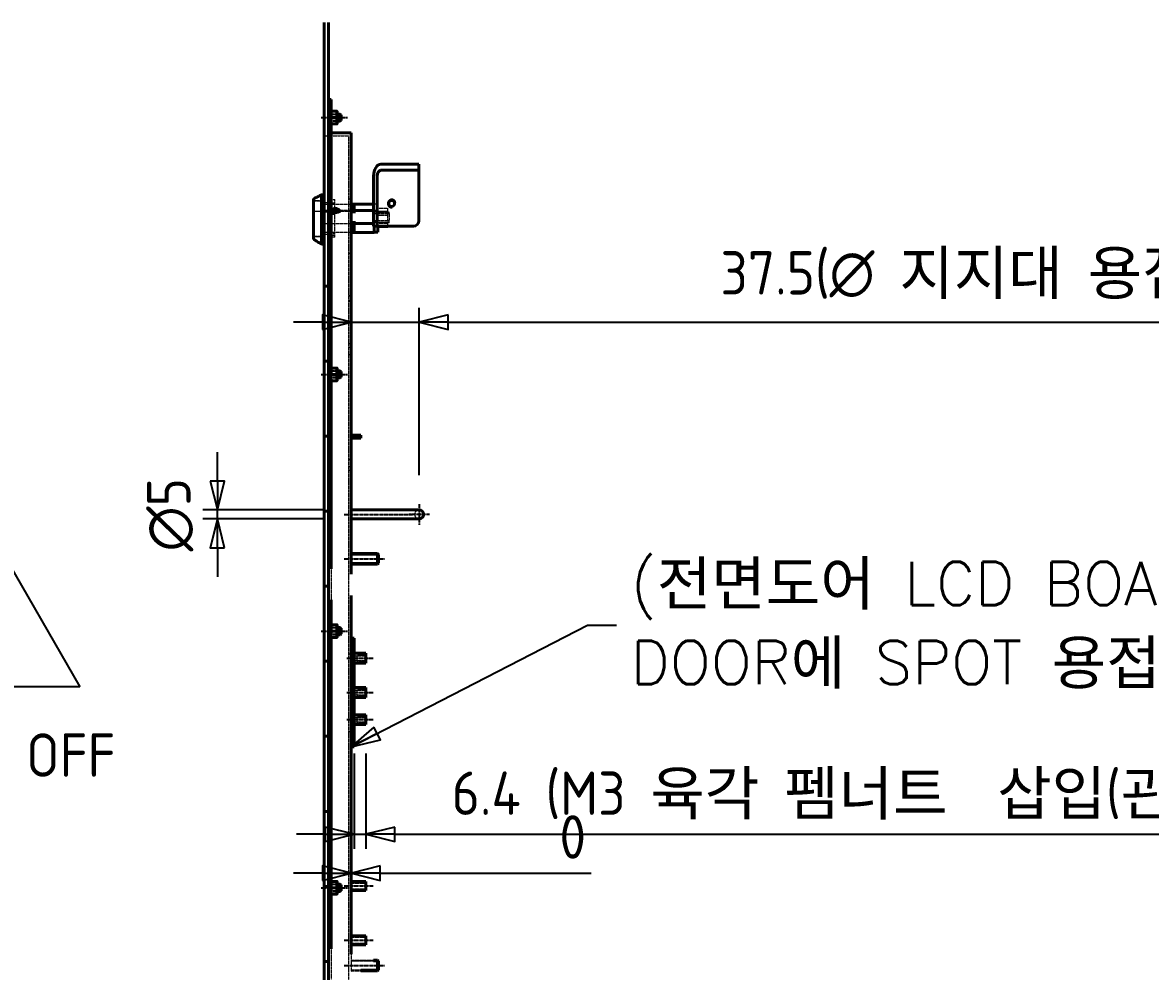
# Model space of a CAD drawing. Header units: millimetres. Extents: x 0 to 6720, y 0 to 4752.
# Drawn here: x 3848 to 4472, y 3576 to 4101 of the extents above; entities that cross this region are included whole.
import ezdxf

# ---------------------------------------------------------------- set-up
doc = ezdxf.new("R2010")
doc.units = ezdxf.units.MM
doc.linetypes.add('DPAB0445$0$CHAIN', pattern=[0.7087, 0.4724, -0.0591, 0.1181, -0.0591])
doc.linetypes.add('DPAB0445$0$DASHED', pattern=[0.2067, 0.1654, -0.0413])
for name, color, linetype, lineweight in [('DPAB0445$0$가려진 것(ISO)', 2, 'DPAB0445$0$DASHED', 18), ('DPAB0445$0$가시적인 것(ISO)', 3, 'Continuous', 40), ('DPAB0445$0$가시적인 좁은 것(ISO)', 3, 'Continuous', 35), ('DPAB0445$0$기호(ISO)', 5, 'Continuous', 25), ('DPAB0445$0$중심 표식(ISO)', 1, 'Continuous', 25), ('DPAB0445$0$중심선(ISO)', 1, 'Continuous', 25), ('DPAB0445$0$치수(ISO)', 2, 'Continuous', 25)]:
    doc.layers.add(name, color=color, linetype=linetype, lineweight=lineweight)
doc.styles.add('DPAB0445$0$ISO ProportionalPSTEK', font='isocp.shx')
doc.styles.add('DPAB0445$0$치수 텍스트_PSTEK_POSCO', font='isocp.shx')
doc.dimstyles.new('DPAB0445$0$치수_PSTEK_POSCO', dxfattribs={"dimscale": 16, "dimtxt": 1.5, "dimasz": 1, "dimexe": 0.5, "dimexo": 1, "dimgap": 0.5, "dimtad": 1, "dimrnd": 1e-08, "dimdsep": 46, "dimtxsty": 'DPAB0445$0$치수 텍스트_PSTEK_POSCO', "dimblk": 'DPAB0445$0$Filled-2', "dimcen": 0.09, "dimdle": 10, "dimclrd": 7, "dimclre": 7, "dimclrt": 2, "dimadec": 1, "dimazin": 2, "dimtfac": 1, "dimtmove": 0, "dimatfit": 3, "dimldrblk": 'DPAB0445$0$Filled-2', "dimfxl": 0, "dimtolj": 1, "dimlwd": -1, "dimlwe": -1, "dimarcsym": 0})
doc.dimstyles.new('DPAB0445$0$치수_PSTEK_POSCO$7', dxfattribs={"dimscale": 16, "dimtxt": 1.5, "dimasz": 1, "dimexe": 0.5, "dimexo": 1, "dimgap": 0.5, "dimtad": 1, "dimrnd": 1e-08, "dimdsep": 46, "dimtxsty": 'DPAB0445$0$치수 텍스트_PSTEK_POSCO', "dimblk": 'DPAB0445$0$Filled-2', "dimcen": 0.09, "dimdle": 10, "dimclrd": 7, "dimclre": 7, "dimclrt": 2, "dimadec": 1, "dimazin": 2, "dimtfac": 1, "dimtmove": 0, "dimatfit": 3, "dimldrblk": 'DPAB0445$0$Filled-2', "dimfxl": 0, "dimtolj": 1, "dimlwd": -1, "dimlwe": -1, "dimarcsym": 0})

# ---------------------------------------------------------------- blocks, each defined once
blk = doc.blocks.new('DPAB0445$0$Filled-2')
at = {"color": 0}
for p, q in [((0, 0), (-1, 0.25)), ((-1, 0.25), (-1, -0.25)), ((-1, 0), (0, 0)), ((-1, -0.25), (0, 0))]:
    blk.add_line(p, q, dxfattribs=at)
at = {"color": 0, "flags": 128}
blk.add_lwpolyline([(-1, -0.25), (0, 0), (-1, 0.25), (-1, -0.25)], dxfattribs=at)
at = {"color": 0}
blk.add_solid([(-1, -0.25), (0, 0), (-1, 0.25), (-1, -0.25)], dxfattribs=at)
blk = doc.blocks.new('*D242')
at = {"layer": 'DPAB0445$0$치수(ISO)', "color": 7}
for p, q in [((4029.94, 3684.17), (4029.94, 3622.28)), ((4013.94, 3630.28), (3997.94, 3630.28)), ((4045.94, 3630.28), (4162.6, 3630.28))]:
    blk.add_line(p, q, dxfattribs=at)
at = {"layer": 'DPAB0445$0$치수(ISO)', "color": 7, "xscale": 16, "yscale": 16, "zscale": 16}
blk.add_blockref('DPAB0445$0$Filled-2', (4029.94, 3630.28), dxfattribs=at)
at = {"layer": 'DPAB0445$0$치수(ISO)', "color": 7, "xscale": 16, "yscale": 16, "zscale": 16, "rotation": 180}
blk.add_blockref('DPAB0445$0$Filled-2', (4029.94, 3630.28), dxfattribs=at)
at = {"layer": 'DPAB0445$0$치수(ISO)', "color": 2, "insert": (4144.97, 3650.28), "char_height": 24, "attachment_point": 4, "style": 'DPAB0445$0$치수 텍스트_PSTEK_POSCO'}
blk.add_mtext('\\A1;0', dxfattribs=at)
blk = doc.blocks.new('*D243')
at = {"layer": 'DPAB0445$0$치수(ISO)', "color": 7}
for p, q in [((4031.54, 3696.47), (4031.54, 3643.76)), ((4037.94, 3696.47), (4037.94, 3643.76)), ((4015.54, 3651.76), (3999.54, 3651.76)), ((4031.54, 3651.76), (4037.94, 3651.76)), ((4053.94, 3651.76), (4609.91, 3651.76))]:
    blk.add_line(p, q, dxfattribs=at)
at = {"layer": 'DPAB0445$0$치수(ISO)', "color": 7, "xscale": 16, "yscale": 16, "zscale": 16}
blk.add_blockref('DPAB0445$0$Filled-2', (4031.54, 3651.76), dxfattribs=at)
at = {"layer": 'DPAB0445$0$치수(ISO)', "color": 7, "xscale": 16, "yscale": 16, "zscale": 16, "rotation": 180}
blk.add_blockref('DPAB0445$0$Filled-2', (4037.94, 3651.76), dxfattribs=at)
at = {"layer": 'DPAB0445$0$치수(ISO)', "color": 2, "insert": (4085.42, 3673.21), "char_height": 24, "attachment_point": 4, "style": 'DPAB0445$0$치수 텍스트_PSTEK_POSCO'}
blk.add_mtext('\\A1;6.4 (M3 육각 펨너트  삽입(관통없음)', dxfattribs=at)
blk = doc.blocks.new('*D244')
at = {"layer": 'DPAB0445$0$치수(ISO)', "color": 7}
for p, q in [((4067.44, 3850.37), (4067.44, 3943.01)), ((4013.94, 3935.01), (3997.94, 3935.01)), ((4029.94, 3935.01), (4067.44, 3935.01)), ((4083.44, 3935.01), (4525.58, 3935.01))]:
    blk.add_line(p, q, dxfattribs=at)
at = {"layer": 'DPAB0445$0$치수(ISO)', "color": 7, "xscale": 16, "yscale": 16, "zscale": 16}
blk.add_blockref('DPAB0445$0$Filled-2', (4029.94, 3935.01), dxfattribs=at)
at = {"layer": 'DPAB0445$0$치수(ISO)', "color": 7, "xscale": 16, "yscale": 16, "zscale": 16, "rotation": 180}
blk.add_blockref('DPAB0445$0$Filled-2', (4067.44, 3935.01), dxfattribs=at)
at = {"layer": 'DPAB0445$0$치수(ISO)', "color": 2, "insert": (4234.01, 3961.05), "char_height": 24, "attachment_point": 4, "style": 'DPAB0445$0$치수 텍스트_PSTEK_POSCO'}
blk.add_mtext('\\A1;37.5(\\fAIGDT|b0|i0;\\H23.9849;n\\fisocp|b0|i0;\\H24.0000; 지지대 용접)', dxfattribs=at)
blk = doc.blocks.new('*D245')
at = {"layer": 'DPAB0445$0$치수(ISO)', "color": 7}
for p, q in [((3955.85, 3847.17), (3955.85, 3863.17)), ((4013.94, 3831.17), (3947.85, 3831.17)), ((3955.85, 3826.17), (3955.85, 3831.17)), ((4013.94, 3826.17), (3947.85, 3826.17)), ((3955.85, 3810.17), (3955.85, 3794.17))]:
    blk.add_line(p, q, dxfattribs=at)
at = {"layer": 'DPAB0445$0$치수(ISO)', "color": 7, "xscale": 16, "yscale": 16, "zscale": 16}
for p, rotation in [((3955.85, 3831.17), 270), ((3955.85, 3826.17), 90)]:
    blk.add_blockref('DPAB0445$0$Filled-2', p, dxfattribs=dict(at, rotation=rotation))
at = {"layer": 'DPAB0445$0$치수(ISO)', "color": 2, "insert": (3929.8, 3808.25), "char_height": 24, "attachment_point": 4, "rotation": 90, "style": 'DPAB0445$0$치수 텍스트_PSTEK_POSCO'}
blk.add_mtext('\\A1;\\fAIGDT|b0|i0;\\H23.9849;n\\fisocp|b0|i0;\\H24.0000;5', dxfattribs=at)
blk = doc.blocks.new('DPAB0445$0$리비전 태그2')
at = {"layer": 'DPAB0445$0$기호(ISO)'}
for p, q in [((232.964, 233.336), (237.727, 241.586)), ((237.727, 241.586), (242.49, 233.336)), ((242.49, 233.336), (232.964, 233.336))]:
    blk.add_line(p, q, dxfattribs=at)
at = {"layer": 'DPAB0445$0$기호(ISO)', "color": 1, "insert": (237.298, 234.836), "char_height": 2.5, "attachment_point": 7, "style": 'DPAB0445$0$ISO ProportionalPSTEK'}
blk.add_mtext('1', dxfattribs=at)

msp = doc.modelspace()

# ---------------------------------------------------------------- linework, layer by layer
at = {"layer": 'DPAB0445$0$가려진 것(ISO)'}
for p, q in [((4018.839, 4050.672), (4017.239, 4050.672)), ((4017.239, 4050.172), (4022.039, 4050.172)), ((4022.039, 4049.754), (4017.239, 4049.754)), ((4019.218, 4049.793), (4018.839, 4050.172)), ((4022.039, 4050.172), (4018.839, 4050.172)), ((4019.218, 4046.551), (4019.218, 4049.793)), ((4021.66, 4049.793), (4019.218, 4049.793)), ((4021.66, 4049.793), (4022.039, 4050.172)), ((4021.66, 4049.793), (4021.66, 4046.551)), ((4017.239, 4046.59), (4022.039, 4046.59)), ((4017.239, 4046.172), (4022.039, 4046.172)), ((4018.839, 4045.672), (4017.239, 4045.672)), ((4019.218, 4046.551), (4018.839, 4046.172)), ((4018.839, 4046.172), (4022.039, 4046.172)), ((4021.66, 4046.551), (4019.218, 4046.551)), ((4021.66, 4046.551), (4022.039, 4046.172)), ((4014.939, 4038.172), (4017.239, 4038.172)), ((4014.939, 4038.027), (4017.239, 4038.027)), ((4017.239, 4038.172), (4028.339, 4038.172)), ((4028.339, 4038.172), (4028.339, 3348.172)), ((4013.139, 4002.129), (4009.039, 4002.129)), ((4009.539, 4002.129), (4012.639, 4002.129)), ((4013.139, 3982.378), (4013.139, 4002.129)), ((4014.939, 4000.894), (4013.139, 4000.894)), ((4013.139, 4000.376), (4029.939, 4000.376)), ((4017.239, 4001.093), (4014.939, 4001.093)), ((4017.239, 4002.827), (4020.839, 4002.827)), ((4020.839, 4000.775), (4017.239, 4000.775)), ((4020.839, 3994.533), (4020.839, 4002.827)), ((4028.339, 4003.172), (4029.939, 4003.172)), ((4042.239, 4000.376), (4042.539, 4000.376)), ((4042.539, 4000.479), (4044.539, 4000.479)), ((4042.539, 4000.479), (4042.539, 4000.041)), ((4042.539, 3996.794), (4042.539, 4000.041)), ((4044.539, 3988.172), (4044.539, 4000.479)), ((4044.539, 3998.12), (4050.039, 3998.12)), ((4050.039, 3993.969), (4050.039, 3998.12)), ((4009.039, 3996.517), (4014.939, 3996.517)), ((4009.039, 3994.272), (4009.539, 3994.272)), ((4009.039, 3992.072), (4009.539, 3992.072)), ((4009.539, 3992.072), (4009.539, 3994.272)), ((4029.939, 3996.794), (4013.139, 3996.794)), ((4017.239, 3996.517), (4018.792, 3996.517)), ((4020.839, 3994.533), (4017.239, 3994.533)), ((4018.839, 3996.577), (4018.839, 3996.477)), ((4020.839, 3982.917), (4020.839, 3994.533)), ((4023.686, 3996.517), (4042.239, 3996.517)), ((4042.239, 3996.794), (4042.539, 3996.794)), ((4042.539, 3996.794), (4042.539, 3989.55)), ((4044.539, 3996.622), (4042.539, 3996.622)), ((4042.539, 3995.999), (4050.839, 3995.999)), ((4042.539, 3995.069), (4050.839, 3995.069)), ((4042.539, 3991.274), (4050.839, 3991.274)), ((4044.539, 3996.517), (4050.039, 3996.517)), ((4050.039, 3996.218), (4044.539, 3996.218)), ((4050.039, 3995.665), (4044.539, 3995.665)), ((4050.039, 3993.969), (4044.539, 3993.969)), ((4050.039, 3988.246), (4050.039, 3993.969)), ((4050.839, 3995.069), (4050.839, 3995.999)), ((4050.839, 3995.069), (4050.839, 3991.274)), ((4050.839, 3990.067), (4050.839, 3991.274)), ((4013.139, 3989.55), (4029.939, 3989.55)), ((4042.239, 3989.55), (4042.539, 3989.55)), ((4042.539, 3990.687), (4044.539, 3990.687)), ((4050.839, 3990.067), (4042.539, 3990.067)), ((4042.539, 3988.172), (4042.539, 3989.55)), ((4044.539, 3990.401), (4050.039, 3990.401)), ((4044.539, 3989.848), (4050.039, 3989.848)), ((4050.039, 3988.246), (4044.539, 3988.246)), ((4050.039, 3988.172), (4050.039, 3988.246)), ((4009.039, 3982.378), (4013.139, 3982.378)), ((4012.639, 3982.378), (4009.539, 3982.378)), ((4029.939, 3984.591), (4013.139, 3984.591)), ((4013.139, 3983.936), (4014.939, 3983.936)), ((4014.939, 3983.684), (4017.239, 3983.684)), ((4017.239, 3984.087), (4020.839, 3984.087)), ((4020.839, 3982.917), (4017.239, 3982.917)), ((4020.839, 3982.146), (4017.239, 3982.146)), ((4020.839, 3982.146), (4020.839, 3982.917)), ((4014.939, 3978.172), (4013.439, 3978.172)), ((4028.339, 3973.172), (4029.939, 3973.172)), ((4029.939, 3949.672), (4028.339, 3949.672)), ((4029.939, 3949.401), (4028.339, 3949.401)), ((4029.939, 3946.942), (4028.339, 3946.942)), ((4028.339, 3946.672), (4029.939, 3946.672)), ((4028.339, 3923.181), (4029.939, 3923.181)), ((4028.339, 3923.174), (4029.939, 3923.174)), ((4028.339, 3923.172), (4029.939, 3923.172)), ((4028.339, 3923.17), (4029.939, 3923.17)), ((4028.339, 3923.162), (4029.939, 3923.162)), ((4028.339, 3921.172), (4029.939, 3921.172)), ((4028.339, 3917.181), (4029.939, 3917.181)), ((4028.339, 3917.174), (4029.939, 3917.174)), ((4028.339, 3917.172), (4029.939, 3917.172)), ((4028.339, 3917.17), (4029.939, 3917.17)), ((4028.339, 3917.162), (4029.939, 3917.162)), ((4018.839, 3908.672), (4017.239, 3908.672)), ((4017.239, 3908.172), (4022.039, 3908.172)), ((4022.039, 3907.754), (4017.239, 3907.754)), ((4017.239, 3904.59), (4022.039, 3904.59)), ((4017.239, 3904.172), (4022.039, 3904.172)), ((4019.218, 3907.793), (4018.839, 3908.172)), ((4022.039, 3908.172), (4018.839, 3908.172)), ((4019.218, 3904.551), (4018.839, 3904.172)), ((4018.839, 3904.172), (4022.039, 3904.172)), ((4019.218, 3904.551), (4019.218, 3907.793)), ((4021.66, 3907.793), (4019.218, 3907.793)), ((4021.66, 3904.551), (4019.218, 3904.551)), ((4021.66, 3907.793), (4022.039, 3908.172)), ((4021.66, 3907.793), (4021.66, 3904.551)), ((4021.66, 3904.551), (4022.039, 3904.172)), ((4018.839, 3903.672), (4017.239, 3903.672)), ((4028.339, 3859.181), (4029.939, 3859.181)), ((4028.339, 3859.174), (4029.939, 3859.174)), ((4028.339, 3859.172), (4029.939, 3859.172)), ((4028.339, 3859.17), (4029.939, 3859.17)), ((4028.339, 3859.162), (4029.939, 3859.162)), ((4028.339, 3855.172), (4029.939, 3855.172)), ((4028.339, 3853.181), (4029.939, 3853.181)), ((4028.339, 3853.174), (4029.939, 3853.174)), ((4028.339, 3853.172), (4029.939, 3853.172)), ((4028.339, 3853.17), (4029.939, 3853.17)), ((4028.339, 3853.162), (4029.939, 3853.162)), ((4018.839, 3798.66), (4018.839, 3781.432)), ((4018.839, 3766.672), (4017.239, 3766.672)), ((4017.239, 3766.172), (4022.039, 3766.172)), ((4022.039, 3765.754), (4017.239, 3765.754)), ((4017.239, 3762.59), (4022.039, 3762.59)), ((4017.239, 3762.172), (4022.039, 3762.172)), ((4018.839, 3761.672), (4017.239, 3761.672)), ((4019.218, 3765.793), (4018.839, 3766.172)), ((4022.039, 3766.172), (4018.839, 3766.172)), ((4019.218, 3762.551), (4018.839, 3762.172)), ((4018.839, 3762.172), (4022.039, 3762.172)), ((4019.218, 3762.551), (4019.218, 3765.793)), ((4021.66, 3765.793), (4019.218, 3765.793)), ((4021.66, 3762.551), (4019.218, 3762.551)), ((4021.66, 3765.793), (4022.039, 3766.172)), ((4021.66, 3765.793), (4021.66, 3762.551)), ((4021.66, 3762.551), (4022.039, 3762.172)), ((4028.339, 3751.672), (4029.939, 3751.672)), ((4031.229, 3749.172), (4031.939, 3750.401)), ((4031.229, 3749.172), (4031.939, 3747.942)), ((4031.939, 3747.942), (4031.939, 3750.401)), ((4031.939, 3750.401), (4037.939, 3750.401)), ((4037.939, 3750.672), (4032.939, 3750.672)), ((4032.939, 3750.672), (4032.939, 3747.672)), ((4029.939, 3746.172), (4031.539, 3746.172)), ((4029.939, 3746.122), (4031.539, 3746.122)), ((4029.939, 3745.922), (4031.539, 3745.922)), ((4029.939, 3744.922), (4031.539, 3744.922)), ((4031.939, 3747.942), (4037.939, 3747.942)), ((4032.939, 3747.672), (4037.939, 3747.672)), ((4029.939, 3739.922), (4031.539, 3739.922)), ((4029.939, 3738.172), (4031.539, 3738.172)), ((4029.939, 3737.422), (4031.539, 3737.422)), ((4029.939, 3731.422), (4031.539, 3731.422)), ((4031.229, 3730.172), (4031.939, 3731.401)), ((4031.229, 3730.172), (4031.939, 3728.942)), ((4031.939, 3728.942), (4031.939, 3731.401)), ((4031.939, 3731.401), (4037.939, 3731.401)), ((4037.939, 3731.672), (4032.939, 3731.672)), ((4032.939, 3731.672), (4032.939, 3728.672)), ((4029.939, 3728.922), (4031.539, 3728.922)), ((4031.939, 3728.942), (4037.939, 3728.942)), ((4032.939, 3728.672), (4037.939, 3728.672)), ((4029.939, 3722.922), (4031.539, 3722.922)), ((4029.939, 3722.172), (4031.539, 3722.172)), ((4029.939, 3721.122), (4031.539, 3721.122)), ((4029.939, 3720.422), (4031.539, 3720.422)), ((4029.939, 3715.422), (4031.539, 3715.422)), ((4029.939, 3714.422), (4031.539, 3714.422)), ((4029.939, 3714.172), (4031.539, 3714.172)), ((4031.229, 3715.172), (4031.939, 3716.401)), ((4031.229, 3715.172), (4031.939, 3713.942)), ((4031.939, 3713.942), (4031.939, 3716.401)), ((4031.939, 3716.401), (4037.939, 3716.401)), ((4031.939, 3713.942), (4037.939, 3713.942)), ((4037.939, 3716.672), (4032.939, 3716.672)), ((4032.939, 3716.672), (4032.939, 3713.672)), ((4032.939, 3713.672), (4037.939, 3713.672)), ((4028.339, 3708.672), (4029.939, 3708.672)), ((4018.839, 3624.672), (4017.239, 3624.672)), ((4017.239, 3624.172), (4022.039, 3624.172)), ((4022.039, 3623.754), (4017.239, 3623.754)), ((4019.218, 3623.793), (4018.839, 3624.172)), ((4022.039, 3624.172), (4018.839, 3624.172)), ((4019.218, 3620.551), (4019.218, 3623.793)), ((4021.66, 3623.793), (4019.218, 3623.793)), ((4021.66, 3623.793), (4022.039, 3624.172)), ((4021.66, 3623.793), (4021.66, 3620.551)), ((4037.939, 3625.172), (4029.939, 3625.172)), ((4029.939, 3624.793), (4037.939, 3624.793)), ((4017.239, 3620.59), (4022.039, 3620.59)), ((4017.239, 3620.172), (4022.039, 3620.172)), ((4018.839, 3619.672), (4017.239, 3619.672)), ((4019.218, 3620.551), (4018.839, 3620.172)), ((4018.839, 3620.172), (4022.039, 3620.172)), ((4021.66, 3620.551), (4019.218, 3620.551)), ((4021.66, 3620.551), (4022.039, 3620.172)), ((4029.939, 3621.551), (4037.939, 3621.551)), ((4029.939, 3621.172), (4037.939, 3621.172)), ((4037.939, 3595.172), (4029.939, 3595.172)), ((4029.939, 3594.793), (4037.939, 3594.793)), ((4018.839, 3588.462), (4018.839, 3571.431)), ((4029.939, 3591.551), (4037.939, 3591.551)), ((4029.939, 3591.172), (4037.939, 3591.172)), ((4029.939, 3585.512), (4029.939, 3575.62)), ((4029.939, 3582.172), (4042.239, 3582.172)), ((4042.239, 3581.573), (4029.939, 3581.573)), ((4029.939, 3576.771), (4035.239, 3576.771)), ((4029.939, 3576.172), (4035.239, 3576.172))]:
    msp.add_line(p, q, dxfattribs=at)
msp.add_arc((4067.439, 3828.672), 2.5, 90, 270, dxfattribs=at)
for points, knots in [([(4009.039, 4001.731), (4009.039, 4001.78), (4009.054, 4001.838), (4009.101, 4001.929), (4009.142, 4001.978), (4009.229, 4002.047), (4009.291, 4002.08), (4009.405, 4002.117), (4009.477, 4002.129), (4009.539, 4002.129)], [-0.074116089, -0.074116089, -0.074116089, -0.074116089, -0.055558185, -0.055558185, -0.037019364, -0.037019364, -0.018501464, -0.018501464, 0, 0, 0, 0]), ([(4012.639, 4002.129), (4012.701, 4002.129), (4012.773, 4002.117), (4012.887, 4002.08), (4012.949, 4002.047), (4013.036, 4001.978), (4013.077, 4001.929), (4013.125, 4001.838), (4013.139, 4001.78), (4013.139, 4001.731)], [0, 0, 0, 0, 0.018501464, 0.018501464, 0.037019364, 0.037019364, 0.055558185, 0.055558185, 0.074116089, 0.074116089, 0.074116089, 0.074116089]), ([(4009.539, 3982.378), (4009.478, 3982.378), (4009.405, 3982.392), (4009.291, 3982.439), (4009.23, 3982.481), (4009.142, 3982.568), (4009.101, 3982.63), (4009.054, 3982.745), (4009.039, 3982.818), (4009.039, 3982.88)], [0, 0, 0, 0, 0.018459231, 0.018459231, 0.037000613, 0.037000613, 0.05564691, 0.05564691, 0.074389329, 0.074389329, 0.074389329, 0.074389329]), ([(4013.139, 3982.88), (4013.139, 3982.818), (4013.125, 3982.745), (4013.077, 3982.63), (4013.036, 3982.568), (4012.949, 3982.481), (4012.887, 3982.439), (4012.773, 3982.392), (4012.701, 3982.378), (4012.639, 3982.378)], [-0.074389329, -0.074389329, -0.074389329, -0.074389329, -0.05564691, -0.05564691, -0.037000613, -0.037000613, -0.018459231, -0.018459231, 0, 0, 0, 0])]:
    msp.add_open_spline(points, degree=3, knots=knots, dxfattribs=at)
msp.add_rational_spline([(4013.439, 3978.172), (4012.987, 3978.454), (4012.552, 3978.726)], [1, 1.00096273099, 1.00156818903], degree=2, dxfattribs=at)
at = {"layer": 'DPAB0445$0$가시적인 것(ISO)'}
for p, q in [((4014.939, 4100.774), (4014.939, 3996.517)), ((4017.239, 3996.517), (4017.239, 4100.774)), ((4017.239, 4058.172), (4018.839, 4058.172)), ((4018.839, 4058.172), (4018.839, 3996.577)), ((4018.839, 4051.672), (4021.727, 4051.672)), ((4018.839, 4048.172), (4021.727, 4048.172)), ((4022.039, 4049.922), (4022.039, 4051.672)), ((4022.039, 4050.172), (4023.839, 4050.172)), ((4022.039, 4046.422), (4022.039, 4049.922)), ((4023.839, 4046.172), (4023.839, 4050.172)), ((4024.239, 4049.772), (4023.839, 4050.172)), ((4023.839, 4046.172), (4023.839, 4050.172)), ((4024.239, 4049.772), (4024.239, 4046.572)), ((4018.839, 4044.672), (4021.727, 4044.672)), ((4022.039, 4044.672), (4022.039, 4046.422)), ((4022.039, 4046.172), (4023.839, 4046.172)), ((4024.239, 4046.572), (4023.839, 4046.172)), ((4018.839, 4039.772), (4029.939, 4039.772)), ((4029.939, 4039.772), (4029.939, 3795.613)), ((4067.239, 4022.412), (4046.239, 4022.412)), ((4067.239, 4019.068), (4067.239, 4022.412)), ((4046.239, 4019.068), (4067.239, 4019.068)), ((4067.239, 4019.068), (4067.239, 3991.172)), ((4042.239, 4015.723), (4042.239, 3996.517)), ((4044.239, 3996.517), (4044.239, 4015.723)), ((4013.439, 4005.472), (4014.939, 4005.472)), ((4013.439, 4005.472), (4013.439, 3978.172)), ((4009.039, 3980.924), (4009.039, 4003.283)), ((4029.939, 4000.376), (4031.039, 4000.376)), ((4031.539, 4000.376), (4042.239, 4000.376)), ((4031.539, 3996.794), (4031.539, 4000.376)), ((4014.939, 3996.517), (4017.239, 3996.517)), ((4014.939, 3996.517), (4014.939, 3955.008)), ((4017.239, 3955.008), (4017.239, 3996.517)), ((4018.792, 3996.517), (4023.686, 3996.517)), ((4018.839, 3996.477), (4018.839, 3798.66)), ((4031.039, 3996.794), (4029.939, 3996.794)), ((4031.539, 3996.794), (4031.539, 3995.356)), ((4031.539, 3996.794), (4042.239, 3996.794)), ((4042.239, 3996.517), (4042.239, 3988.172)), ((4042.239, 3996.517), (4044.239, 3996.517)), ((4044.239, 3988.172), (4044.239, 3996.517)), ((4029.939, 3989.55), (4031.039, 3989.55)), ((4031.539, 3990.988), (4031.539, 3989.55)), ((4031.539, 3984.591), (4031.539, 3989.55)), ((4031.539, 3989.55), (4042.239, 3989.55)), ((4042.239, 3988.172), (4044.239, 3988.172)), ((4042.539, 3984.591), (4042.539, 3988.172)), ((4046.239, 3988.172), (4044.239, 3988.172)), ((4044.539, 3984.747), (4044.539, 3988.172)), ((4050.039, 3987.874), (4044.539, 3987.874)), ((4064.239, 3988.172), (4046.239, 3988.172)), ((4050.039, 3987.874), (4050.039, 3988.172)), ((4031.039, 3984.591), (4029.939, 3984.591)), ((4042.539, 3984.591), (4031.539, 3984.591)), ((4044.539, 3984.747), (4042.539, 3984.747)), ((4012.552, 3978.726), (4013.439, 3978.172)), ((4014.939, 3978.172), (4013.439, 3978.172)), ((4014.939, 3955.008), (4017.239, 3955.008)), ((4014.939, 3955.008), (4014.939, 3913.499)), ((4017.239, 3913.499), (4017.239, 3955.008)), ((4014.939, 3913.499), (4017.239, 3913.499)), ((4014.939, 3913.499), (4014.939, 3871.99)), ((4017.239, 3871.99), (4017.239, 3913.499)), ((4018.839, 3909.672), (4021.727, 3909.672)), ((4018.839, 3906.172), (4021.727, 3906.172)), ((4022.039, 3907.922), (4022.039, 3909.672)), ((4022.039, 3908.172), (4023.839, 3908.172)), ((4022.039, 3904.422), (4022.039, 3907.922)), ((4022.039, 3902.672), (4022.039, 3904.422)), ((4022.039, 3904.172), (4023.839, 3904.172)), ((4023.839, 3904.172), (4023.839, 3908.172)), ((4024.239, 3907.772), (4023.839, 3908.172)), ((4023.839, 3904.172), (4023.839, 3908.172)), ((4024.239, 3904.572), (4023.839, 3904.172)), ((4024.239, 3907.772), (4024.239, 3904.572)), ((4018.839, 3902.672), (4021.727, 3902.672)), ((4014.939, 3871.99), (4017.239, 3871.99)), ((4014.939, 3871.99), (4014.939, 3830.48)), ((4017.239, 3830.48), (4017.239, 3871.99)), ((4029.939, 3872.552), (4035.239, 3872.552)), ((4035.239, 3870.94), (4029.939, 3870.94)), ((4035.239, 3872.552), (4035.239, 3870.94)), ((4014.939, 3830.48), (4017.239, 3830.48)), ((4014.939, 3830.48), (4014.939, 3788.971)), ((4017.239, 3788.971), (4017.239, 3830.48)), ((4029.939, 3831.172), (4059.939, 3831.172)), ((4067.439, 3831.172), (4059.939, 3831.172)), ((4029.939, 3826.172), (4059.939, 3826.172)), ((4059.939, 3826.172), (4067.439, 3826.172)), ((4029.939, 3807.172), (4044.339, 3807.172)), ((4044.339, 3801.172), (4044.339, 3807.172)), ((4044.939, 3806.572), (4044.339, 3807.172)), ((4044.939, 3806.572), (4044.939, 3801.772)), ((4029.939, 3801.172), (4044.339, 3801.172)), ((4044.939, 3801.772), (4044.339, 3801.172)), ((4017.239, 3795.049), (4017.239, 3789.407)), ((4014.939, 3788.971), (4017.239, 3788.971)), ((4014.939, 3788.971), (4014.939, 3747.462)), ((4017.239, 3747.462), (4017.239, 3788.971)), ((4017.239, 3788.632), (4017.239, 3784.242)), ((4018.839, 3781.432), (4018.839, 3588.462)), ((4029.939, 3783.803), (4029.939, 3585.512)), ((4018.839, 3767.672), (4021.727, 3767.672)), ((4022.039, 3765.922), (4022.039, 3767.672)), ((4018.839, 3764.172), (4021.727, 3764.172)), ((4018.839, 3760.672), (4021.727, 3760.672)), ((4022.039, 3766.172), (4023.839, 3766.172)), ((4022.039, 3762.422), (4022.039, 3765.922)), ((4022.039, 3760.672), (4022.039, 3762.422)), ((4022.039, 3762.172), (4023.839, 3762.172)), ((4023.839, 3762.172), (4023.839, 3766.172)), ((4024.239, 3765.772), (4023.839, 3766.172)), ((4023.839, 3762.172), (4023.839, 3766.172)), ((4024.239, 3762.572), (4023.839, 3762.172)), ((4024.239, 3765.772), (4024.239, 3762.572)), ((4031.539, 3760.172), (4029.939, 3760.172)), ((4031.539, 3760.172), (4031.539, 3700.172)), ((4031.539, 3751.872), (4037.939, 3751.872)), ((4037.939, 3746.472), (4037.939, 3751.872)), ((4014.939, 3747.462), (4017.239, 3747.462)), ((4014.939, 3747.462), (4014.939, 3705.952)), ((4017.239, 3705.952), (4017.239, 3747.462)), ((4031.539, 3746.472), (4037.939, 3746.472)), ((4031.539, 3732.872), (4037.939, 3732.872)), ((4037.939, 3727.472), (4037.939, 3732.872)), ((4031.539, 3727.472), (4037.939, 3727.472)), ((4031.539, 3717.872), (4037.939, 3717.872)), ((4037.939, 3712.472), (4037.939, 3717.872)), ((4031.539, 3712.472), (4037.939, 3712.472)), ((4014.939, 3705.952), (4017.239, 3705.952)), ((4014.939, 3705.952), (4014.939, 3664.443)), ((4017.239, 3664.443), (4017.239, 3705.952)), ((4031.539, 3700.172), (4029.939, 3700.172)), ((4014.939, 3664.443), (4017.239, 3664.443)), ((4014.939, 3664.443), (4014.939, 3622.934)), ((4017.239, 3622.934), (4017.239, 3664.443)), ((4018.839, 3625.672), (4021.727, 3625.672)), ((4022.039, 3623.922), (4022.039, 3625.672)), ((4022.039, 3624.172), (4023.839, 3624.172)), ((4022.039, 3620.422), (4022.039, 3623.922)), ((4023.839, 3620.172), (4023.839, 3624.172)), ((4024.239, 3623.772), (4023.839, 3624.172)), ((4023.839, 3620.172), (4023.839, 3624.172)), ((4024.239, 3623.772), (4024.239, 3620.572)), ((4029.939, 3625.672), (4037.939, 3625.672)), ((4037.939, 3620.672), (4037.939, 3625.672)), ((4014.939, 3622.934), (4017.239, 3622.934)), ((4014.939, 3622.934), (4014.939, 3581.425)), ((4017.239, 3581.425), (4017.239, 3622.934)), ((4018.839, 3622.172), (4021.727, 3622.172)), ((4018.839, 3618.672), (4021.727, 3618.672)), ((4022.039, 3618.672), (4022.039, 3620.422)), ((4022.039, 3620.172), (4023.839, 3620.172)), ((4024.239, 3620.572), (4023.839, 3620.172)), ((4029.939, 3620.672), (4037.939, 3620.672)), ((4029.939, 3595.672), (4037.939, 3595.672)), ((4037.939, 3590.672), (4037.939, 3595.672)), ((4029.939, 3590.672), (4037.939, 3590.672)), ((4014.939, 3581.425), (4017.239, 3581.425)), ((4014.939, 3581.425), (4014.939, 3539.915)), ((4017.239, 3584.966), (4017.239, 3581.425)), ((4017.239, 3539.915), (4017.239, 3581.425)), ((4017.239, 3581.425), (4017.239, 3576.396)), ((4042.239, 3582.172), (4044.339, 3582.172)), ((4044.339, 3576.172), (4044.339, 3582.172)), ((4044.939, 3581.572), (4044.339, 3582.172)), ((4044.939, 3581.572), (4044.939, 3576.772)), ((4035.239, 3576.172), (4044.339, 3576.172)), ((4044.939, 3576.772), (4044.339, 3576.172))]:
    msp.add_line(p, q, dxfattribs=at)
msp.add_circle((4052.239, 4000.672), 1.621, dxfattribs=at)
for centre, radius, end in [((4064.239, 3991.172), 3, 0), ((4067.439, 3828.672), 2.5, 90)]:
    msp.add_arc(centre, radius, 270, end, dxfattribs=at)
for centre, major_axis, ratio, start_param, end_param in [((4046.239, 4015.723), (0, -6.689), 0.5980176, 3.1415927, 4.712389), ((4046.239, 4015.723), (0, 3.344), 0.5980176, 0, 1.5707963), ((4021.239, 3991.226), (0, 6.689), 0.5980176, 5.6249962, 6.9413744), ((4021.239, 4000.14), (0, -4.579), 0.8734669, 5.6249962, 6.9413744), ((4021.239, 3789.407), (0, -4.514), 0.886219, 4.712389, 4.809147), ((4021.239, 3788.632), (-4, 0), 0.8780319, 6.1864273, 6.2831853)]:
    msp.add_ellipse(centre, major_axis=major_axis, ratio=ratio, start_param=start_param, end_param=end_param, dxfattribs=at)
for points, weights in [([(4022.039, 4049.922), (4022.039, 4050.734), (4021.727, 4051.672)], [1, 1.0379548493, 1]), ([(4021.727, 4051.672), (4022.039, 4051.672), (4022.039, 4051.672)], [1, 1.0379548493, 1]), ([(4021.727, 4048.172), (4022.039, 4049.11), (4022.039, 4049.922)], [1, 1.0379548493, 1]), ([(4022.039, 4046.422), (4022.039, 4047.234), (4021.727, 4048.172)], [1, 1.0379548493, 1]), ([(4021.727, 4044.672), (4022.039, 4045.61), (4022.039, 4046.422)], [1, 1.0379548493, 1]), ([(4022.039, 4044.672), (4022.039, 4044.672), (4021.727, 4044.672)], [1, 1.0379548493, 1]), ([(4009.039, 4003.283), (4011.017, 4004.267), (4013.439, 4005.472)], [1, 1.0051427955, 1]), ([(4012.552, 3978.726), (4010.65, 3979.915), (4009.039, 3980.924)], [1.00156818903, 1.00422574429, 1]), ([(4022.039, 3907.922), (4022.039, 3908.734), (4021.727, 3909.672)], [1, 1.0379548493, 1]), ([(4021.727, 3909.672), (4022.039, 3909.672), (4022.039, 3909.672)], [1, 1.0379548493, 1]), ([(4021.727, 3906.172), (4022.039, 3907.11), (4022.039, 3907.922)], [1, 1.0379548493, 1]), ([(4022.039, 3904.422), (4022.039, 3905.234), (4021.727, 3906.172)], [1, 1.0379548493, 1]), ([(4021.727, 3902.672), (4022.039, 3903.61), (4022.039, 3904.422)], [1, 1.0379548493, 1]), ([(4022.039, 3902.672), (4022.039, 3902.672), (4021.727, 3902.672)], [1, 1.0379548493, 1]), ([(4022.039, 3765.922), (4022.039, 3766.734), (4021.727, 3767.672)], [1, 1.0379548493, 1]), ([(4021.727, 3767.672), (4022.039, 3767.672), (4022.039, 3767.672)], [1, 1.0379548493, 1]), ([(4021.727, 3764.172), (4022.039, 3765.11), (4022.039, 3765.922)], [1, 1.0379548493, 1]), ([(4022.039, 3762.422), (4022.039, 3763.234), (4021.727, 3764.172)], [1, 1.0379548493, 1]), ([(4021.727, 3760.672), (4022.039, 3761.61), (4022.039, 3762.422)], [1, 1.0379548493, 1]), ([(4022.039, 3760.672), (4022.039, 3760.672), (4021.727, 3760.672)], [1, 1.0379548493, 1]), ([(4022.039, 3623.922), (4022.039, 3624.734), (4021.727, 3625.672)], [1, 1.0379548493, 1]), ([(4021.727, 3625.672), (4022.039, 3625.672), (4022.039, 3625.672)], [1, 1.0379548493, 1]), ([(4021.727, 3622.172), (4022.039, 3623.11), (4022.039, 3623.922)], [1, 1.0379548493, 1]), ([(4022.039, 3620.422), (4022.039, 3621.234), (4021.727, 3622.172)], [1, 1.0379548493, 1]), ([(4021.727, 3618.672), (4022.039, 3619.61), (4022.039, 3620.422)], [1, 1.0379548493, 1]), ([(4022.039, 3618.672), (4022.039, 3618.672), (4021.727, 3618.672)], [1, 1.0379548493, 1])]:
    msp.add_rational_spline(points, weights, degree=2, dxfattribs=at)
for points, knots in [([(4031.039, 4000.376), (4031.101, 4000.376), (4031.173, 4000.364), (4031.287, 4000.327), (4031.349, 4000.294), (4031.436, 4000.225), (4031.477, 4000.175), (4031.525, 4000.085), (4031.539, 4000.027), (4031.539, 3999.977)], [0, 0, 0, 0, 0.018495216, 0.018495216, 0.03701639, 0.03701639, 0.055571052, 0.055571052, 0.074157048, 0.074157048, 0.074157048, 0.074157048]), ([(4031.039, 3996.794), (4031.06, 3996.794), (4031.084, 3996.79), (4031.126, 3996.777), (4031.151, 3996.765), (4031.23, 3996.713), (4031.283, 3996.646), (4031.384, 3996.475), (4031.432, 3996.33), (4031.521, 3995.945), (4031.539, 3995.624), (4031.539, 3995.356)], [1.07455985, 1.07455985, 1.07455985, 1.07455985, 1.08067099, 1.08067099, 1.0876882, 1.0876882, 1.10909106, 1.10909106, 1.1473253, 1.1473253, 1.22767119, 1.22767119, 1.22767119, 1.22767119]), ([(4031.539, 3990.988), (4031.539, 3990.72), (4031.521, 3990.399), (4031.432, 3990.014), (4031.384, 3989.869), (4031.283, 3989.697), (4031.23, 3989.63), (4031.151, 3989.579), (4031.126, 3989.566), (4031.084, 3989.553), (4031.06, 3989.55), (4031.039, 3989.55)], [0.20507528, 0.20507528, 0.20507528, 0.20507528, 0.28542117, 0.28542117, 0.32365541, 0.32365541, 0.34505827, 0.34505827, 0.35207548, 0.35207548, 0.35818662, 0.35818662, 0.35818662, 0.35818662]), ([(4031.539, 3985.096), (4031.539, 3985.033), (4031.525, 3984.96), (4031.477, 3984.844), (4031.436, 3984.782), (4031.348, 3984.694), (4031.287, 3984.653), (4031.173, 3984.606), (4031.101, 3984.591), (4031.039, 3984.591)], [-0.074598924, -0.074598924, -0.074598924, -0.074598924, -0.055712608, -0.055712608, -0.036985622, -0.036985622, -0.018427669, -0.018427669, 0, 0, 0, 0])]:
    msp.add_open_spline(points, degree=3, knots=knots, dxfattribs=at)
at = {"layer": 'DPAB0445$0$가시적인 좁은 것(ISO)'}
for p, q in [((4023.839, 4049.754), (4022.039, 4049.754)), ((4022.039, 4046.59), (4023.839, 4046.59)), ((4023.839, 3907.754), (4022.039, 3907.754)), ((4022.039, 3904.59), (4023.839, 3904.59)), ((4044.938, 3806.573), (4029.939, 3806.573)), ((4029.939, 3801.771), (4044.938, 3801.771)), ((4023.839, 3765.754), (4022.039, 3765.754)), ((4022.039, 3762.59), (4023.839, 3762.59)), ((4023.839, 3623.754), (4022.039, 3623.754)), ((4022.039, 3620.59), (4023.839, 3620.59)), ((4044.938, 3581.573), (4042.239, 3581.573)), ((4035.239, 3576.771), (4044.938, 3576.771))]:
    msp.add_line(p, q, dxfattribs=at)
msp.add_arc((4052.239, 4000.672), 2, 10, 280, dxfattribs=at)
at = {"layer": 'DPAB0445$0$중심 표식(ISO)', "linetype": 'DPAB0445$0$CHAIN'}
for p, q in [((4067.439, 3834.372), (4067.439, 3822.972)), ((4073.139, 3828.672), (4061.739, 3828.672))]:
    msp.add_line(p, q, dxfattribs=at)
at = {"layer": 'DPAB0445$0$중심선(ISO)', "linetype": 'DPAB0445$0$CHAIN'}
for p, q in [((4013.239, 4048.172), (4027.839, 4048.172)), ((4013.239, 3906.172), (4027.839, 3906.172)), ((4025.939, 3828.672), (4063.939, 3828.672)), ((4025.939, 3804.172), (4048.339, 3804.172)), ((4013.239, 3764.172), (4027.839, 3764.172)), ((4027.539, 3749.172), (4041.939, 3749.172)), ((4027.539, 3730.172), (4041.939, 3730.172)), ((4027.539, 3715.172), (4041.939, 3715.172)), ((4013.239, 3622.172), (4027.839, 3622.172)), ((4025.939, 3623.172), (4041.939, 3623.172)), ((4025.939, 3593.172), (4041.939, 3593.172)), ((4025.939, 3579.172), (4048.339, 3579.172))]:
    msp.add_line(p, q, dxfattribs=at)

# ---------------------------------------------------------------- block references
at = {"layer": 'DPAB0445$0$기호(ISO)', "xscale": 16, "yscale": 16, "zscale": 16}
msp.add_blockref('DPAB0445$0$리비전 태그2', (0, 0), dxfattribs=at)

# ---------------------------------------------------------------- texts
at = {"layer": 'DPAB0445$0$기호(ISO)', "color": 2, "char_height": 24, "attachment_point": 4, "style": 'DPAB0445$0$치수 텍스트_PSTEK_POSCO'}
for s, insert, width, line_spacing_factor in [('{\\fRomanS|b0|i0;\\H24.0000;(전면도어 LCD BOARD PLATE)\\PDOOR에 SPOT 용접}', (4184.471, 3767.403), 539.57829, 1.093904), ('{8-M4 STAND OFF}', (3663.987, 3695.556), 274.81633, 0.2625)]:
    msp.add_mtext(s, dxfattribs=dict(at, insert=insert, width=width, line_spacing_factor=line_spacing_factor))

# ---------------------------------------------------------------- dimensions: what is measured, and where the dimension line sits
at = {"layer": 'DPAB0445$0$치수(ISO)', "color": 7}
for base, p1, p2, angle, text, override, picture, middle in [((4067.439, 3935.009), (4029.939, 3932.139), (4067.439, 3834.372), 180, '<>(\\fAIGDT|b0|i0;\\H23.9849;n\\fisocp|b0|i0;\\H24.0000; 지지대 용접)', {"dimdec": 2, "dimse1": 1, "dimtp": 0, "dimtm": 0, "dimtdec": 2, "dimtofl": 1, "dimatfit": 1}, '*D244', (4375.791, 3935.009)), ((3955.845, 3831.172), (4029.939, 3826.172), (4029.939, 3831.172), 270, '\\fAIGDT|b0|i0;\\H23.9849;n\\fisocp|b0|i0;\\H24.0000;<>', {"dimdec": 2, "dimtp": 0, "dimtm": 0, "dimtdec": 2, "dimtofl": 1, "dimatfit": 1}, '*D245', (3955.845, 3828.672)), ((4037.939, 3651.761), (4031.539, 3712.472), (4037.939, 3712.472), 180, '<> (M3 육각 펨너트  삽입(관통없음)', {"dimdec": 2, "dimtp": 0, "dimtm": 0, "dimtdec": 2, "dimtofl": 1, "dimatfit": 1}, '*D243', (4343.669, 3651.761))]:
    dim = msp.add_linear_dim(base=base, p1=p1, p2=p2, angle=angle, text=text, dimstyle='DPAB0445$0$치수_PSTEK_POSCO', override=override, dxfattribs=at)
    dim.commit()
    dim.dimension.update_dxf_attribs({"geometry": picture, "text_midpoint": middle, "dimtype": 160})
dim = msp.add_linear_dim(base=(4029.939169132, 3630.283671254), p1=(4029.939169132, 3645.612738378), p2=(4029.939169132, 3700.171790463), angle=180, dimstyle='DPAB0445$0$치수_PSTEK_POSCO', override={"dimdec": 2, "dimse1": 1, "dimtp": 0, "dimtm": 0, "dimtdec": 2, "dimtofl": 1, "dimatfit": 1}, dxfattribs=at)
dim.commit()
dim.dimension.update_dxf_attribs({"geometry": '*D242', "text_midpoint": (4149.784251098, 3630.283671254), "dimtype": 160})

# ---------------------------------------------------------------- leaders
at = {"layer": 'DPAB0445$0$기호(ISO)', "color": 7, "annotation_type": 0, "has_hookline": 1, "hookline_direction": 0}
for points, text_width in [([(4029.939, 3700.172), (4160.471, 3767.403), (4176.471, 3767.403)], 526.787), ([(3502.705, 3622.172), (3639.987, 3695.556), (3655.987, 3695.556)], 237.6)]:
    msp.add_leader(points, dimstyle='DPAB0445$0$치수_PSTEK_POSCO$7', override={"dimtad": 0}, dxfattribs=dict(at, text_width=text_width))

doc.saveas('drawing.dxf')
